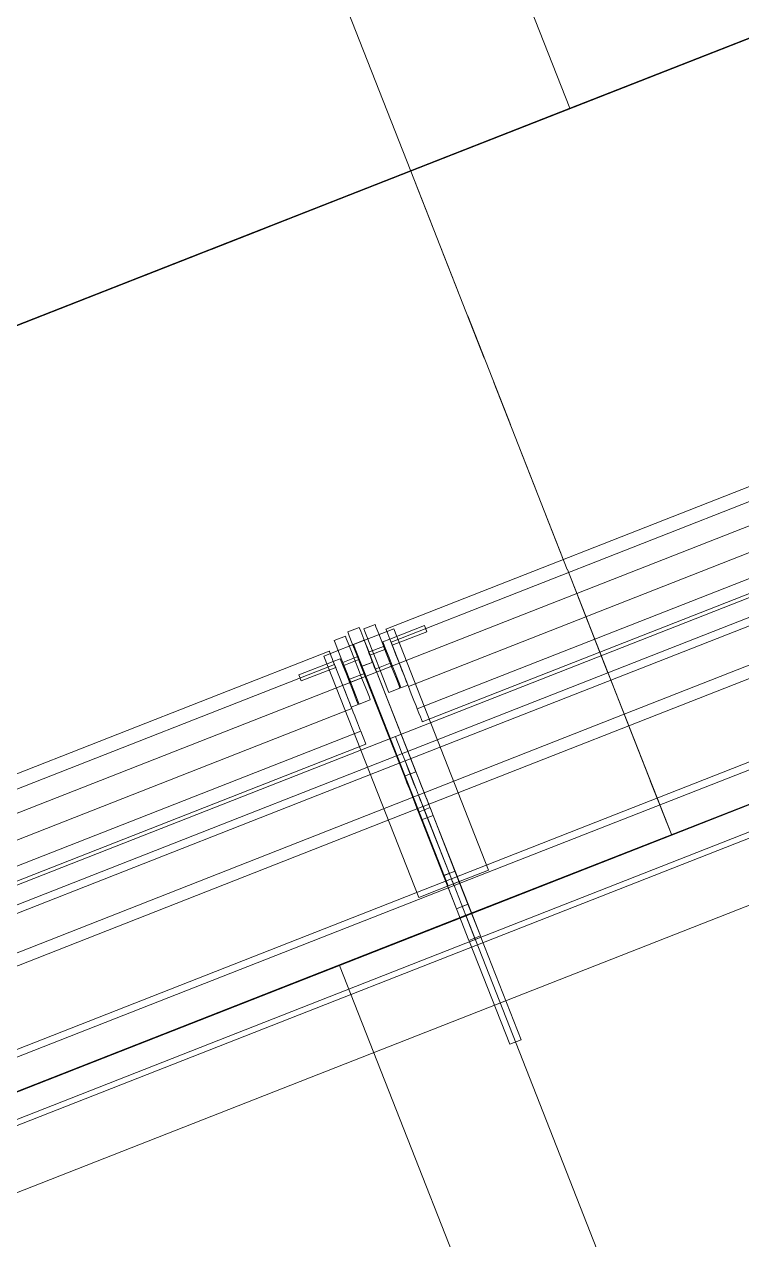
# Model space of a CAD drawing. Header units: millimetres. Extents: x -50172 to 74273, y -80883 to 11206.
# Drawn here: x -15888 to -15335, y -63333 to -62396 of the extents above; entities that cross this region are included whole.
import ezdxf
from ezdxf.enums import TextEntityAlignment as Align

# ---------------------------------------------------------------- set-up
doc = ezdxf.new("R2010")
doc.units = ezdxf.units.MM
doc.header["$MEASUREMENT"] = 0
doc.linetypes.add('Double Dashed', pattern=[1093.611073, 529.166651, -211.666656, 141.111112, -211.666656])
doc.linetypes.add('Hidden Line', pattern=[55, 45, -10])
for name, color, linetype in [('A-25-M_Wall_Ext', 7, 'Continuous'), ('New_A-05-M_Gross_Int_Plant', 7, 'Continuous'), ('New_A-15-MG_Structural_Grid_Phase_2', 7, 'Continuous'), ('New_A-20-M_Floor_Slab', 7, 'Continuous'), ('New_A-35-M_FFE_Fixed', 7, 'Continuous')]:
    doc.layers.add(name, color=color, linetype=linetype)
for name, color, linetype, lineweight in [('A-25-M_Wall_Ext_Pen_No__1', 7, 'Continuous', 13), ('New_A-20-M_Floor_Slab_Pen_No__89', 8, 'Continuous', 20), ('New_A-35-M_FFE_Fixed_Pen_No__1', 7, 'Continuous', 13), ('New_A-35-M_FFE_Fixed_Pen_No__101', 252, 'Continuous', 15), ('New_A-35-M_FFE_Fixed_Pen_No__93', 8, 'Continuous', 13), ('New_A-95-P_Drawing_Pen_No__1', 7, 'Continuous', 13), ('New_ArchiCAD Zone Stamps_Pen_No__6', 7, 'Continuous', 35)]:
    doc.layers.add(name, color=color, linetype=linetype, lineweight=lineweight)
for name, color, linetype, lineweight, true_color in [('A-25-M_Wall_Ext_Pen_No__107', 7, 'Continuous', 15, 0xa6a6a6), ('New_A-05-M_Gross_Int_Plant_Pen_No__74', 7, 'Continuous', 20, 0x606060), ('New_A-15-MG_Structural_Grid_Phase_2_Pen_No__222', 7, 'Continuous', 13, 0x65af33)]:
    doc.layers.add(name, color=color, linetype=linetype, lineweight=lineweight, true_color=true_color)
doc.styles.add('GENERATED_STYLE_1', font='')
doc.styles.add('GENERATED_STYLE_3', font='')
doc.styles.add('GENERATED_STYLE_4', font='')
doc.styles.get('GENERATED_STYLE_1').set_extended_font_data('Arial', bold=True)
doc.styles.get('GENERATED_STYLE_3').set_extended_font_data('Arial')
doc.styles.get('GENERATED_STYLE_4').set_extended_font_data('Swis721 BT')
pattern_1 = [(60, (0, 0), (-43.30127, 25), []), (120, (0, 0), (43.30127, 25), [])]

# ---------------------------------------------------------------- blocks, each defined once
blk = doc.blocks.new('Slab_3_1', base_point=(-14757.77, -61788.83))
at = {"layer": 'New_A-20-M_Floor_Slab_Pen_No__89', "linetype": 'Continuous', "flags": 128}
blk.add_lwpolyline([(-14757.77, -61788.83), (-23345.55, -65161.33), (-23230.78, -66178.03), (-14150.03, -62611.93)], close=True, dxfattribs=at)
blk = doc.blocks.new('Slab_4_1', base_point=(-14179.73, -62571.71))
at = {"layer": 'New_A-20-M_Floor_Slab_Pen_No__89', "linetype": 'Continuous', "flags": 128}
blk.add_lwpolyline([(-14179.73, -62571.71), (-23236.39, -66128.35), (-23121.62, -67145.05), (-13571.98, -63394.82)], close=True, dxfattribs=at)
blk = doc.blocks.new('VENTS__3_1', base_point=(-30958.55, -71277.38))
at = {"layer": 'New_A-05-M_Gross_Int_Plant_Pen_No__74', "linetype": 'Continuous'}
blk.add_arc((-26782.72, -43787.3), 28124.09, 246.431213, 336.449611, dxfattribs=at)
at = {"layer": 'New_ArchiCAD Zone Stamps_Pen_No__6'}
for tag, height, style, p in [('ROOM_NAME', 250, 'GENERATED_STYLE_1', (-31302.61, -70145.19)), ('zoneNameLine2', 250, 'GENERATED_STYLE_1', (-31491.04, -70577.32)), ('measuredAreaCode', 200, 'GENERATED_STYLE_3', (-31679.48, -70998.02)), ('DUMMY_649', 200, 'GENERATED_STYLE_3', (-31372.07, -71132.07)), ('DUMMY_650', 200, 'GENERATED_STYLE_3', (-30882.73, -71345.44)), ('DUMMY_651', 133.33, 'GENERATED_STYLE_3', (-30603.44, -71451.99))]:
    blk.add_attdef(tag, text='', height=height, rotation=336.44041, dxfattribs=dict(at, style=style)).set_placement(p, align=Align.TOP_LEFT)
blk = doc.blocks.new('Wall_156_1', base_point=(-38294.61, -69816.87))
at = {"layer": 'A-25-M_Wall_Ext_Pen_No__107', "linetype": 'Continuous', "lineweight": 0, "true_color": 0x535353}
for points in [[(-38161.1, -69523.83, 0.417286), (-920.92, -54882.59), (-922.75, -54881.8, -0.417285), (-38160.27, -69522.01)], [(-38224.12, -69662.16, 0.417299), (-781.42, -54942.95), (-783.25, -54942.16, -0.417299), (-38223.3, -69660.34)]]:
    blk.add_hatch(color=251, dxfattribs=at).paths.add_polyline_path(points)
at = {"layer": 'A-25-M_Wall_Ext_Pen_No__107', "linetype": 'Continuous'}
h = blk.add_hatch(dxfattribs=at)
h.set_pattern_fill('Plaster_0001', color=256, style=0, pattern_type=2)
h.set_pattern_definition([(201.458, (0, 0), (-63.3617, 161.19955), [0, -100]), (201.458, (-14.85, -98.89), (-63.3617, 161.19955), [0, -100])])
h.paths.add_polyline_path([(-38160.27, -69522.01, 0.417285), (-922.75, -54881.8), (-936.52, -54875.84, -0.417284), (-38154.05, -69508.36)])
h = blk.add_hatch(dxfattribs=at)
h.set_pattern_fill('Plywood_0001', color=256, style=0, pattern_type=2)
h.set_pattern_definition([(0, (0, 0), (0, 200), [])])
h.paths.add_polyline_path([(-38231.59, -69678.54, 0.417301), (-764.9, -54950.1), (-781.42, -54942.95, -0.417299), (-38224.12, -69662.16)])
h = blk.add_hatch(dxfattribs=at)
h.set_pattern_fill('Batt_Insulation_0001', color=256, style=0, pattern_type=2)
h.set_pattern_definition(pattern_1)
h.paths.add_polyline_path([(-38273.05, -69769.55, 0.41731), (-673.12, -54989.82), (-764.9, -54950.1, -0.417301), (-38231.59, -69678.54)])
h = blk.add_hatch(dxfattribs=at)
h.set_pattern_fill('Batt_Insulation_0001', color=256, style=0, pattern_type=2)
h.set_pattern_definition(pattern_1)
h.paths.add_polyline_path([(-38283.41, -69792.3, 0.417312), (-650.17, -54999.74), (-673.12, -54989.82, -0.41731), (-38273.05, -69769.55)])
blk.add_hatch(color=256, dxfattribs=at).paths.add_polyline_path([(-38294.61, -69816.87, 0.417314), (-625.39, -55010.47), (-650.17, -54999.74, -0.417312), (-38283.41, -69792.3)])
at = {"layer": 'A-25-M_Wall_Ext_Pen_No__1', "linetype": 'Continuous'}
for radius, start, end in [(28145.79, 246.162519, 336.762767), (28130.79, 246.162868, 336.762854), (28147.79, 246.162472, 336.762756), (28299.79, 246.15895, 336.761888), (28297.79, 246.158996, 336.761899), (28317.79, 246.158536, 336.761786), (28417.79, 246.156242, 336.761221), (28442.79, 246.155671, 336.76108), (28469.79, 246.155056, 336.760928)]:
    blk.add_arc((-26785.33, -43777.18), radius, start, end, dxfattribs=at)
blk = doc.blocks.new('Standard grid marker_24')
at = {"layer": 'New_A-15-MG_Structural_Grid_Phase_2_Pen_No__222', "linetype": 'Double Dashed'}
blk.add_arc((0, 0), 27977.57, 0, 90.635971, dxfattribs=at)
at = {"layer": 'New_A-15-MG_Structural_Grid_Phase_2_Pen_No__222', "style": 'GENERATED_STYLE_4'}
blk.add_attdef('AC_MarkerText_1', text='', height=350, rotation=90.30663, dxfattribs=at).set_placement((-1326.18, 28007.96), align=Align.MIDDLE_CENTER)
blk = doc.blocks.new('Montpelier with surface_2')
at = {"layer": 'New_A-35-M_FFE_Fixed_Pen_No__1', "linetype": 'Continuous'}
for p, q in [((285, 534.5), (370, 534.5)), ((285, 524.96), (285, 534.5)), ((370, 534.5), (371.04, 534.5)), ((370, 524.96), (370, 534.5)), ((371.04, 534.5), (397.34, 534.5)), ((371.04, 524.96), (371.04, 534.5)), ((397.34, 524.96), (397.34, 534.5)), ((397.34, 534.5), (424.72, 534.5)), ((424.72, 524.96), (424.72, 534.5)), ((424.72, 534.5), (470.92, 534.5)), ((470.92, 534.5), (477.36, 534.5)), ((470.92, 524.96), (470.92, 534.5)), ((477.36, 534.5), (478.57, 534.5)), ((477.36, 524.96), (477.36, 534.5)), ((478.57, 534.5), (480.7, 534.5)), ((480.7, 534.5), (483.66, 534.5)), ((483.66, 534.5), (487.38, 534.5)), ((487.38, 534.5), (491.72, 534.5)), ((491.72, 534.5), (496.56, 534.5)), ((496.56, 534.5), (501.73, 534.5)), ((501.73, 534.5), (507.07, 534.5)), ((507.07, 534.5), (597.92, 534.5)), ((507.07, 524.96), (507.07, 534.5)), ((597.92, 534.5), (608.13, 534.5)), ((597.92, 524.96), (597.92, 534.5)), ((608.13, 534.5), (617.03, 534.5)), ((617.03, 534.5), (623.48, 534.5)), ((623.48, 534.5), (626.67, 534.5)), ((626.67, 524.96), (626.67, 534.5)), ((390, 529.73), (0, 529.73)), ((285, 524.96), (370, 524.96)), ((370, 4.77), (370, 529.73)), ((370, 529.73), (414.57, 529.73)), ((370, 524.96), (371.04, 524.96)), ((371.04, 524.96), (397.34, 524.96)), ((390, 4.77), (390, 529.73)), ((397.34, 524.96), (424.72, 524.96)), ((414.57, 529.73), (415.55, 529.73)), ((414.57, 4.77), (414.57, 529.73)), ((415.55, 529.73), (416.52, 529.73)), ((416.03, 534.02), (616.03, 534.02)), ((416.03, 534.02), (416.03, 500.62)), ((416.52, 529.73), (417.44, 529.73)), ((417.44, 529.73), (418.27, 529.73)), ((418.27, 529.73), (418.99, 529.73)), ((418.99, 529.73), (419.57, 529.73)), ((419.57, 529.73), (419.98, 529.73)), ((419.98, 529.73), (420.21, 529.73)), ((420.21, 4.77), (420.21, 529.73)), ((420.21, 529.73), (480.03, 529.73)), ((424.72, 524.96), (470.92, 524.96)), ((470.92, 524.96), (477.36, 524.96)), ((477.36, 524.96), (478.57, 524.96)), ((478.57, 524.96), (480.7, 524.96)), ((480.03, 529.73), (482.53, 529.73)), ((480.03, 4.77), (480.03, 529.73)), ((480.7, 524.96), (483.66, 524.96)), ((482.53, 529.73), (485.69, 529.73)), ((483.66, 524.96), (487.38, 524.96)), ((485.69, 529.73), (489.49, 529.73)), ((487.38, 524.96), (491.72, 524.96)), ((489.49, 529.73), (493.93, 529.73)), ((491.72, 524.96), (496.56, 524.96)), ((493.93, 529.73), (499, 529.73)), ((496.56, 524.96), (501.73, 524.96)), ((499, 529.73), (504.7, 529.73)), ((501.73, 524.96), (507.07, 524.96)), ((504.7, 529.73), (511, 529.73)), ((507.07, 524.96), (597.92, 524.96)), ((511, 529.73), (517.91, 529.73)), ((517.91, 529.73), (525.22, 529.73)), ((517.91, 4.77), (517.91, 529.73)), ((525.22, 529.73), (530.93, 529.73)), ((530.93, 529.73), (535, 529.73)), ((535, 529.73), (537.42, 529.73)), ((537.42, 529.73), (538.16, 529.73)), ((538.16, 4.77), (538.16, 529.73)), ((589.69, 525.25), (590.23, 525.25)), ((589.69, 525.25), (589.69, 512.85)), ((590.23, 525.25), (591.75, 525.25)), ((591.75, 525.25), (594.02, 525.25)), ((592.15, 525.25), (592.68, 525.25)), ((592.15, 525.25), (592.15, 512.85)), ((592.68, 525.25), (594.2, 525.25)), ((594.02, 525.25), (596.69, 525.25)), ((594.2, 525.25), (596.47, 525.25)), ((596.47, 525.25), (599.15, 525.25)), ((596.69, 525.25), (599.37, 525.25)), ((597.92, 524.96), (608.13, 524.96)), ((599.15, 525.25), (601.83, 525.25)), ((599.37, 525.25), (601.64, 525.25)), ((601.64, 525.25), (603.16, 525.25)), ((601.83, 525.25), (604.1, 525.25)), ((603.16, 525.25), (603.69, 525.25)), ((603.69, 525.25), (603.69, 512.85)), ((604.1, 525.25), (605.62, 525.25)), ((605.62, 525.25), (606.15, 525.25)), ((606.15, 525.25), (606.15, 512.85)), ((608.13, 524.96), (617.03, 524.96)), ((616.03, 534.02), (616.03, 500.62)), ((617.03, 524.96), (623.48, 524.96)), ((623.48, 524.96), (626.67, 524.96)), ((571.6, 522.09), (573.61, 522.09)), ((571.6, 522.09), (571.6, 512.85)), ((573.61, 522.09), (579.31, 522.09)), ((579.31, 522.09), (587.85, 522.09)), ((587.85, 522.09), (597.92, 522.09)), ((597.92, 522.09), (607.99, 522.09)), ((607.99, 522.09), (616.53, 522.09)), ((616.53, 522.09), (622.24, 522.09)), ((622.24, 522.09), (624.24, 522.09)), ((624.24, 522.09), (624.24, 512.85)), ((541.09, 28.16), (541.09, 506.34)), ((541.09, 506.34), (541.74, 506.34)), ((541.74, 506.34), (543.13, 506.34)), ((543.13, 506.34), (545.26, 506.34)), ((545.26, 506.34), (548.14, 506.34)), ((548.14, 506.34), (551.75, 506.34)), ((551.75, 506.34), (552.75, 506.34)), ((551.75, 28.16), (551.75, 506.34)), ((552.75, 506.34), (554.29, 506.34)), ((554.29, 506.34), (556.32, 506.34)), ((556.32, 506.34), (558.75, 506.34)), ((558.75, 506.34), (561.49, 506.34)), ((561.49, 506.34), (564.43, 506.34)), ((564.43, 506.34), (567.44, 506.34)), ((567.44, 506.34), (570.41, 506.34)), ((570.41, 506.34), (607.02, 506.34)), ((570.41, 28.16), (570.41, 506.34)), ((571.6, 512.85), (573.61, 512.85)), ((571.6, 512.07), (572.44, 512.07)), ((571.6, 512.07), (571.6, 506.34)), ((571.6, 506.34), (572.44, 506.34)), ((572.44, 512.07), (574.91, 512.07)), ((572.44, 506.34), (574.91, 506.34)), ((573.61, 512.85), (579.31, 512.85)), ((574.91, 512.07), (578.86, 512.07)), ((574.91, 506.34), (578.86, 506.34)), ((578.86, 512.07), (584.02, 512.07)), ((578.86, 506.34), (584.02, 506.34)), ((579.31, 512.85), (587.85, 512.85)), ((584.02, 512.07), (590.06, 512.07)), ((584.02, 506.34), (590.06, 506.34)), ((587.85, 512.85), (597.92, 512.85)), ((589.69, 512.85), (590.23, 512.85)), ((590.06, 512.07), (596.62, 512.07)), ((590.06, 506.34), (596.62, 506.34)), ((590.23, 512.85), (591.75, 512.85)), ((591.75, 512.85), (594.02, 512.85)), ((592.15, 512.85), (592.68, 512.85)), ((592.68, 512.85), (594.2, 512.85)), ((594.02, 512.85), (596.69, 512.85)), ((594.2, 512.85), (596.47, 512.85)), ((596.47, 512.85), (599.15, 512.85)), ((596.62, 512.07), (603.25, 512.07)), ((596.62, 506.34), (603.25, 506.34)), ((596.69, 512.85), (599.37, 512.85)), ((597.92, 512.85), (607.99, 512.85)), ((599.15, 512.85), (601.83, 512.85)), ((599.37, 512.85), (601.64, 512.85)), ((601.64, 512.85), (603.16, 512.85)), ((601.83, 512.85), (604.1, 512.85)), ((603.16, 512.85), (603.69, 512.85)), ((603.25, 512.07), (609.55, 512.07)), ((603.25, 506.34), (609.55, 506.34)), ((604.1, 512.85), (605.62, 512.85)), ((604.55, 506.34), (604.55, 477.71)), ((604.55, 506.34), (609.55, 506.34)), ((605.62, 512.85), (606.15, 512.85)), ((607.02, 506.34), (609.54, 506.34)), ((607.02, 28.16), (607.02, 506.34)), ((607.99, 512.85), (616.53, 512.85)), ((609.54, 506.34), (611.85, 506.34)), ((609.55, 512.07), (609.55, 506.34)), ((609.55, 506.34), (609.55, 477.71)), ((611.85, 506.34), (613.87, 506.34)), ((613.87, 506.34), (615.54, 506.34)), ((615.54, 506.34), (616.8, 506.34)), ((616.53, 512.85), (622.24, 512.85)), ((616.8, 506.34), (617.61, 506.34)), ((617.61, 506.34), (617.94, 506.34)), ((617.94, 28.16), (617.94, 506.34)), ((622.24, 512.85), (624.24, 512.85)), ((416.03, 500.62), (616.03, 500.62)), ((604.55, 477.71), (609.55, 477.71)), ((604.55, 28.16), (604.55, 56.79)), ((604.55, 56.79), (609.55, 56.79)), ((609.55, 28.16), (609.55, 56.79)), ((416.03, 0), (416.03, 33.41)), ((416.03, 33.41), (616.03, 33.41)), ((541.09, 28.16), (541.74, 28.16)), ((541.74, 28.16), (543.13, 28.16)), ((543.13, 28.16), (545.26, 28.16)), ((545.26, 28.16), (548.14, 28.16)), ((548.14, 28.16), (551.75, 28.16)), ((551.75, 28.16), (552.75, 28.16)), ((552.75, 28.16), (554.29, 28.16)), ((554.29, 28.16), (556.32, 28.16)), ((556.32, 28.16), (558.75, 28.16)), ((558.75, 28.16), (561.49, 28.16)), ((561.49, 28.16), (564.43, 28.16)), ((564.43, 28.16), (567.44, 28.16)), ((567.44, 28.16), (570.41, 28.16)), ((570.41, 28.16), (607.02, 28.16)), ((571.6, 22.43), (571.6, 28.16)), ((571.6, 28.16), (572.44, 28.16)), ((572.44, 28.16), (574.91, 28.16)), ((574.91, 28.16), (578.86, 28.16)), ((578.86, 28.16), (584.02, 28.16)), ((584.02, 28.16), (590.06, 28.16)), ((590.06, 28.16), (596.62, 28.16)), ((596.62, 28.16), (603.25, 28.16)), ((603.25, 28.16), (609.55, 28.16)), ((604.55, 28.16), (609.55, 28.16)), ((607.02, 28.16), (609.54, 28.16)), ((609.54, 28.16), (611.85, 28.16)), ((609.55, 22.43), (609.55, 28.16)), ((611.85, 28.16), (613.87, 28.16)), ((613.87, 28.16), (615.54, 28.16)), ((615.54, 28.16), (616.8, 28.16)), ((616.03, 0), (616.03, 33.41)), ((616.8, 28.16), (617.61, 28.16)), ((617.61, 28.16), (617.94, 28.16)), ((571.6, 22.43), (572.44, 22.43)), ((571.6, 21.65), (573.61, 21.65)), ((571.6, 12.41), (571.6, 21.65)), ((572.44, 22.43), (574.91, 22.43)), ((573.61, 21.65), (579.31, 21.65)), ((574.91, 22.43), (578.86, 22.43)), ((578.86, 22.43), (584.02, 22.43)), ((579.31, 21.65), (587.85, 21.65)), ((584.02, 22.43), (590.06, 22.43)), ((587.85, 21.65), (597.92, 21.65)), ((589.69, 9.25), (589.69, 21.65)), ((589.69, 21.65), (590.23, 21.65)), ((590.06, 22.43), (596.62, 22.43)), ((590.23, 21.65), (591.75, 21.65)), ((591.75, 21.65), (594.02, 21.65)), ((592.15, 9.25), (592.15, 21.65)), ((592.15, 21.65), (592.68, 21.65)), ((592.68, 21.65), (594.2, 21.65)), ((594.02, 21.65), (596.69, 21.65)), ((594.2, 21.65), (596.47, 21.65)), ((596.47, 21.65), (599.15, 21.65)), ((596.62, 22.43), (603.25, 22.43)), ((596.69, 21.65), (599.37, 21.65)), ((597.92, 21.65), (607.99, 21.65)), ((599.15, 21.65), (601.83, 21.65)), ((599.37, 21.65), (601.64, 21.65)), ((601.64, 21.65), (603.16, 21.65)), ((601.83, 21.65), (604.1, 21.65)), ((603.16, 21.65), (603.69, 21.65)), ((603.25, 22.43), (609.55, 22.43)), ((603.69, 9.25), (603.69, 21.65)), ((604.1, 21.65), (605.62, 21.65)), ((605.62, 21.65), (606.15, 21.65)), ((606.15, 9.25), (606.15, 21.65)), ((607.99, 21.65), (616.53, 21.65)), ((616.53, 21.65), (622.24, 21.65)), ((622.24, 21.65), (624.24, 21.65)), ((624.24, 12.41), (624.24, 21.65)), ((285, 9.54), (370, 9.54)), ((285, 0), (285, 9.54)), ((370, 9.54), (371.04, 9.54)), ((370, 0), (370, 9.54)), ((371.04, 9.54), (397.34, 9.54)), ((371.04, 0), (371.04, 9.54)), ((397.34, 9.54), (424.72, 9.54)), ((397.34, 0), (397.34, 9.54)), ((424.72, 9.54), (470.92, 9.54)), ((424.72, 0), (424.72, 9.54)), ((470.92, 9.54), (477.36, 9.54)), ((470.92, 0), (470.92, 9.54)), ((477.36, 9.54), (478.57, 9.54)), ((477.36, 0), (477.36, 9.54)), ((478.57, 9.54), (480.7, 9.54)), ((480.7, 9.54), (483.66, 9.54)), ((483.66, 9.54), (487.38, 9.54)), ((487.38, 9.54), (491.72, 9.54)), ((491.72, 9.54), (496.56, 9.54)), ((496.56, 9.54), (501.73, 9.54)), ((501.73, 9.54), (507.07, 9.54)), ((507.07, 9.54), (597.92, 9.54)), ((507.07, 0), (507.07, 9.54)), ((571.6, 12.41), (573.61, 12.41)), ((573.61, 12.41), (579.31, 12.41)), ((579.31, 12.41), (587.85, 12.41)), ((587.85, 12.41), (597.92, 12.41)), ((597.92, 12.41), (607.99, 12.41)), ((597.92, 9.54), (608.13, 9.54)), ((597.92, 0), (597.92, 9.54)), ((607.99, 12.41), (616.53, 12.41)), ((608.13, 9.54), (617.03, 9.54)), ((616.53, 12.41), (622.24, 12.41)), ((617.03, 9.54), (623.48, 9.54)), ((622.24, 12.41), (624.24, 12.41)), ((623.48, 9.54), (626.67, 9.54)), ((626.67, 0), (626.67, 9.54)), ((0, 4.77), (390, 4.77)), ((370, 4.77), (414.57, 4.77)), ((414.57, 4.77), (415.55, 4.77)), ((415.55, 4.77), (416.52, 4.77)), ((416.52, 4.77), (417.44, 4.77)), ((417.44, 4.77), (418.27, 4.77)), ((418.27, 4.77), (418.99, 4.77)), ((418.99, 4.77), (419.57, 4.77)), ((419.57, 4.77), (419.98, 4.77)), ((419.98, 4.77), (420.21, 4.77)), ((420.21, 4.77), (480.03, 4.77)), ((480.03, 4.77), (482.53, 4.77)), ((482.53, 4.77), (485.69, 4.77)), ((485.69, 4.77), (489.49, 4.77)), ((489.49, 4.77), (493.93, 4.77)), ((493.93, 4.77), (499, 4.77)), ((499, 4.77), (504.7, 4.77)), ((504.7, 4.77), (511, 4.77)), ((511, 4.77), (517.91, 4.77)), ((517.91, 4.77), (525.22, 4.77)), ((525.22, 4.77), (530.93, 4.77)), ((530.93, 4.77), (535, 4.77)), ((535, 4.77), (537.42, 4.77)), ((537.42, 4.77), (538.16, 4.77)), ((589.69, 9.25), (590.23, 9.25)), ((590.23, 9.25), (591.75, 9.25)), ((591.75, 9.25), (594.02, 9.25)), ((592.15, 9.25), (592.68, 9.25)), ((592.68, 9.25), (594.2, 9.25)), ((594.02, 9.25), (596.69, 9.25)), ((594.2, 9.25), (596.47, 9.25)), ((596.47, 9.25), (599.15, 9.25)), ((596.69, 9.25), (599.37, 9.25)), ((599.15, 9.25), (601.83, 9.25)), ((599.37, 9.25), (601.64, 9.25)), ((601.64, 9.25), (603.16, 9.25)), ((601.83, 9.25), (604.1, 9.25)), ((603.16, 9.25), (603.69, 9.25)), ((604.1, 9.25), (605.62, 9.25)), ((605.62, 9.25), (606.15, 9.25)), ((285, 0), (370, 0)), ((370, 0), (371.04, 0)), ((371.04, 0), (397.34, 0)), ((397.34, 0), (424.72, 0)), ((416.03, 0), (616.03, 0)), ((424.72, 0), (470.92, 0)), ((470.92, 0), (477.36, 0)), ((477.36, 0), (478.57, 0)), ((478.57, 0), (480.7, 0)), ((480.7, 0), (483.66, 0)), ((483.66, 0), (487.38, 0)), ((487.38, 0), (491.72, 0)), ((491.72, 0), (496.56, 0)), ((496.56, 0), (501.73, 0)), ((501.73, 0), (507.07, 0)), ((507.07, 0), (597.92, 0)), ((597.92, 0), (608.13, 0)), ((608.13, 0), (617.03, 0)), ((617.03, 0), (623.48, 0)), ((623.48, 0), (626.67, 0))]:
    blk.add_line(p, q, dxfattribs=at)
blk = doc.blocks.new('Montpelier with surface')
at = {"layer": 'New_A-35-M_FFE_Fixed_Pen_No__1', "linetype": 'Continuous'}
for p, q in [((0, 534.78), (0, 4.82)), ((0, 4.82), (390, 4.82))]:
    blk.add_line(p, q, dxfattribs=at)
blk = doc.blocks.new('Montpelier with surface-row end_2')
at = {"layer": 'New_A-35-M_FFE_Fixed_Pen_No__93', "linetype": 'Continuous'}
for p, q in [((390, 795.21), (0, 795.21)), ((0, 795.21), (0, 0))]:
    blk.add_line(p, q, dxfattribs=at)

msp = doc.modelspace()

# ---------------------------------------------------------------- linework, layer by layer
at = {"layer": 'New_A-35-M_FFE_Fixed_Pen_No__1', "linetype": 'Continuous', "flags": 128}
for points in [[(-15732.38, -62145.78), (-15220.44, -61944.74), (-15077.89, -62307.75), (-15589.83, -62508.8)], [(-16244.32, -62346.83), (-15732.38, -62145.78), (-15589.83, -62508.8), (-16101.76, -62709.84)], [(-15437.92, -62895.6), (-15461.89, -62834.57), (-14949.95, -62633.53), (-14925.98, -62694.56)], [(-15388.78, -63020.73), (-14876.84, -62819.69), (-14949.95, -62633.53), (-15461.89, -62834.57)], [(-15388.78, -63020.73), (-15425.34, -62927.65), (-14913.4, -62726.61), (-14876.84, -62819.69)], [(-15949.86, -63096.64), (-15973.83, -63035.62), (-15461.89, -62834.57), (-15437.92, -62895.6)], [(-15900.72, -63221.78), (-15388.78, -63020.73), (-15461.89, -62834.57), (-15973.83, -63035.62)], [(-15132.81, -62920.21), (-15644.75, -63121.26), (-15502.19, -63484.27), (-14990.25, -63283.22)], [(-15900.72, -63221.78), (-15937.27, -63128.7), (-15425.34, -62927.65), (-15388.78, -63020.73)], [(-15644.75, -63121.26), (-16156.69, -63322.3), (-16014.13, -63685.31), (-15502.19, -63484.27)]]:
    msp.add_lwpolyline(points, close=True, dxfattribs=at)
at = {"layer": 'New_A-35-M_FFE_Fixed_Pen_No__101', "linetype": 'Hidden Line', "flags": 128}
for points in [[(-15388.78, -63020.73), (-15589.83, -62508.8), (-15077.89, -62307.75), (-14876.84, -62819.69)], [(-15900.72, -63221.78), (-16101.76, -62709.84), (-15589.83, -62508.8), (-15388.78, -63020.73)]]:
    msp.add_lwpolyline(points, close=True, dxfattribs=at)
at = {"layer": 'New_A-95-P_Drawing_Pen_No__1', "linetype": 'Continuous'}
msp.add_arc((-26783.55, -43782.02), 28260.96, 246.827871, 336.440412, dxfattribs=at)

# ---------------------------------------------------------------- block references
at = {"layer": 'A-25-M_Wall_Ext', "color": 250, "lineweight": 50, "true_color": 0x2a2a2a}
msp.add_blockref('Wall_156_1', (-38294.61, -69816.87), dxfattribs=at)
at = {"layer": 'New_A-05-M_Gross_Int_Plant', "linetype": 'Continuous'}
msp.add_blockref('VENTS__3_1', (-30958.55, -71277.38), dxfattribs=at)
at = {"layer": 'New_A-15-MG_Structural_Grid_Phase_2', "color": 8, "linetype": 'Continuous', "lineweight": 15, "zscale": 1000, "rotation": 246.1337837427074}
msp.add_blockref('Standard grid marker_24', (-26783.53, -43781.16), dxfattribs=at)
at = {"layer": 'New_A-20-M_Floor_Slab', "color": 8, "linetype": 'Continuous', "lineweight": 20}
for name, p in [('Slab_3_1', (-14757.77, -61788.83)), ('Slab_4_1', (-14179.73, -62571.71))]:
    msp.add_blockref(name, p, dxfattribs=at)
at = {"layer": 'New_A-35-M_FFE_Fixed', "color": 251, "linetype": 'Continuous', "lineweight": 20, "true_color": 0x606060, "zscale": 1000}
for name, p, rotation in [('Montpelier with surface-row end_2', (-14727.05, -62169.55), 111.4404118616015), ('Montpelier with surface', (-15462.75, -62458.46), 111.4404118615947), ('Montpelier with surface_2', (-14911.87, -63252.02), 111.4404118615947), ('Montpelier with surface_2', (-15400.54, -63443.92), 111.4404118615947)]:
    msp.add_blockref(name, p, dxfattribs=dict(at, rotation=rotation))

doc.saveas('drawing.dxf')
